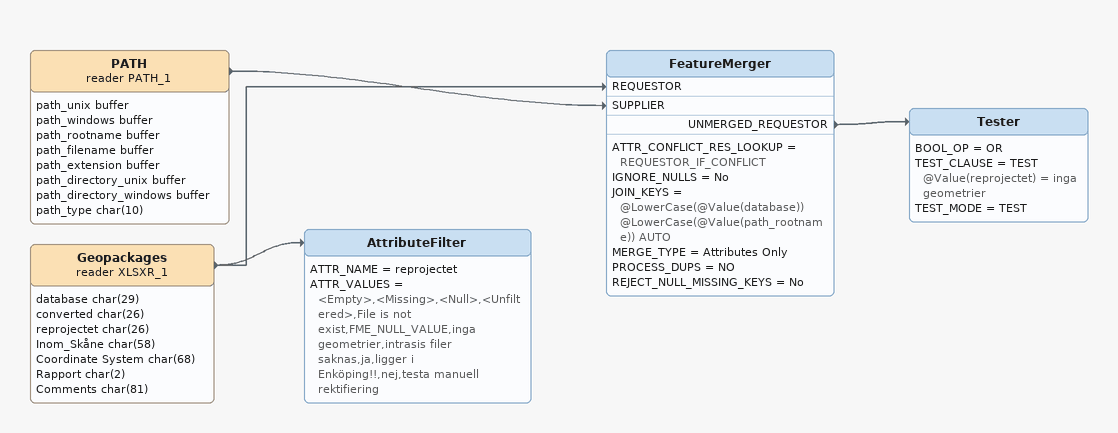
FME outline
Geopackages (reader XLSXR_1)
    attributes: database char(29), converted char(26), reprojectet char(26), Inom_Skåne char(58), Coordinate System char(68), Rapport char(2), Comments char(81)
    -> AttributeFilter
    -> FeatureMerger [REQUESTOR]
AttributeFilter
    ATTR_NAME = reprojectet
    ATTR_VALUES = <Empty>,<Missing>,<Null>,<Unfiltered>,File is not exist,FME_NULL_VALUE,inga geometrier,intrasis filer saknas,ja,ligger i Enköping!!,nej,testa manuell rektifiering
PATH (reader PATH_1)
    attributes: path_unix buffer, path_windows buffer, path_rootname buffer, path_filename buffer, path_extension buffer, path_directory_unix buffer, path_directory_windows buffer, path_type char(10)
    -> FeatureMerger [SUPPLIER]
FeatureMerger
    ATTR_CONFLICT_RES_LOOKUP = REQUESTOR_IF_CONFLICT
    IGNORE_NULLS = No
    JOIN_KEYS = @LowerCase(@Value(database)) @LowerCase(@Value(path_rootname)) AUTO
    MERGE_TYPE = Attributes Only
    PROCESS_DUPS = NO
    REJECT_NULL_MISSING_KEYS = No
    UNMERGED_REQUESTOR -> Tester
Tester
    BOOL_OP = OR
    TEST_CLAUSE = TEST @Value(reprojectet) = inga geometrier
    TEST_MODE = TEST
